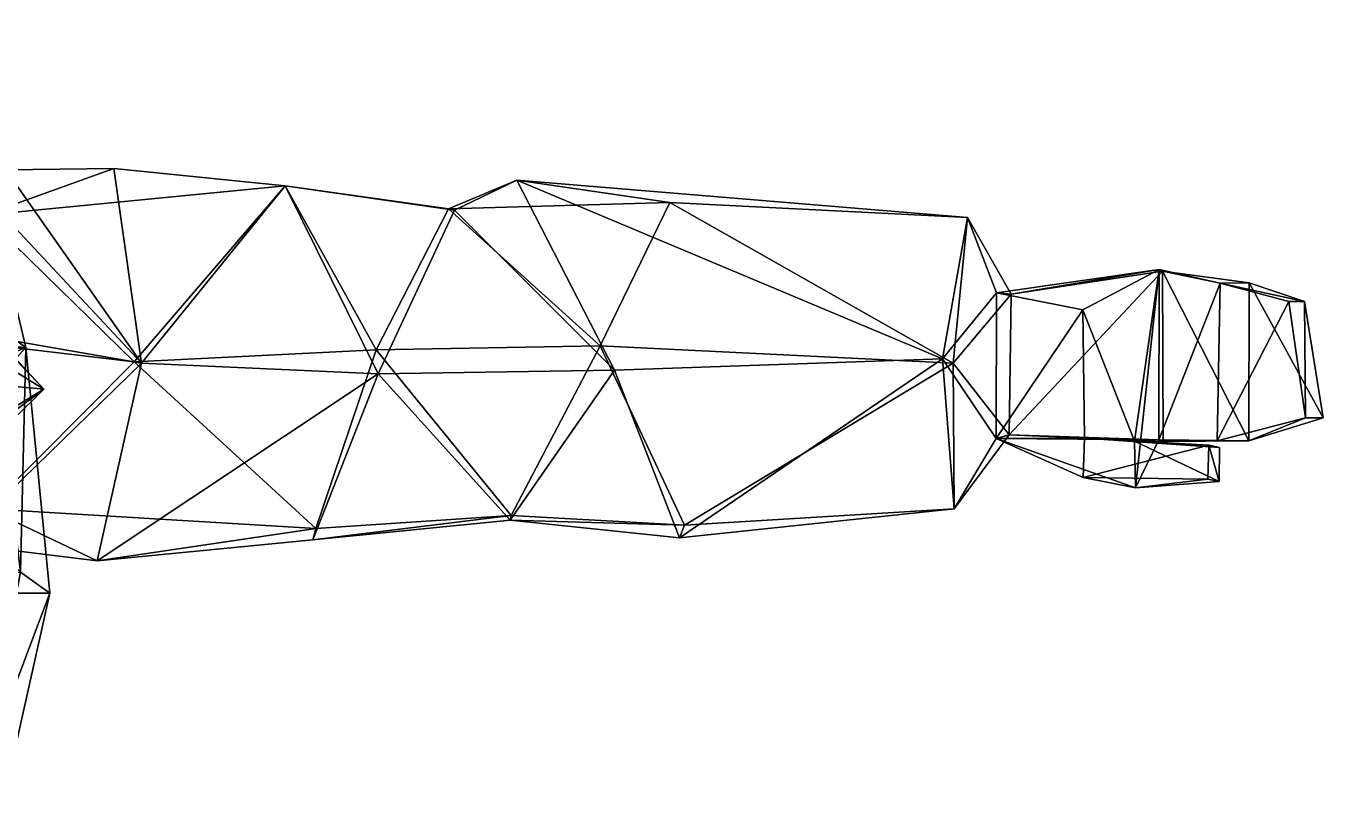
# Model space of a CAD drawing. Extents: x -36.6 to 36.2, y -8.9 to 11.8.
# Drawn here: x 10.26 to 36.19, y -8.85 to 6.36 of the extents above; entities that cross this region are included whole.
import ezdxf

# ---------------------------------------------------------------- set-up
doc = ezdxf.new("R2010")
doc.units = 0
doc.layers.add('SKIN02', color=7, linetype='CONTINUOUS')

msp = doc.modelspace()

# ---------------------------------------------------------------- meshes
at = {"layer": 'SKIN02', "color": 7}
mesh = msp.add_polyface(dxfattribs=at)
corners = [(8.818245, -0.571322, 28.37789), (3.979442, 5.302539, 34.1954), (7.489042, -0.521355, 36.865536), (6.251334, 3.574701, 57.590313), (7.901531, 4.620313, 52.943619), (6.626482, 5.799607, 51.455212), (7.901533, 0.432814, 49.793625), (6.953498, -0.082653, 47.039532), (6.746121, -0.196114, 44.406868), (4.902833, 5.578653, 47.619736), (8.128213, 0.195509, 40.31459), (5.637624, -4.028661, 44.548378), (9.258615, 0.282505, 32.15173), (6.492459, -4.481396, 39.424732), (4.251461, 4.919565, 44.243023), (5.475659, 5.627394, 39.079945), (6.482404, 6.360774, 32.525169), (9.4194, 2.576899, 58.118542), (15.442034, 3.163802, 54.676716), (12.017344, 3.514786, 54.161621), (12.567785, -0.377966, 51.610649), (9.855348, 3.483881, 53.819588), (8.865705, -3.979842, 53.518623), (7.833237, 0.191355, 58.458973), (9.496693, -0.005616, 58.451744), (12.421337, -0.351925, 58.439026), (9.499302, -3.291296, 56.701241), (6.293733, 3.630549, 17.674625), (5.367951, 2.61229, 23.039877), (8.996034, -0.728319, 22.66959), (8.83144, -0.728441, 19.263172), (6.357549, 3.69933, 11.33215), (10.618379, -0.898321, 11.315997), (4.357447, 4.528323, 27.895254), (9.438825, -0.170504, 8.741261), (7.029565, 2.359218, 9.167068), (6.485924, 2.720835, 0.27277), (9.622618, 2.579981, 0.275991), (10.257504, -0.065452, 0.251006), (5.592339, 0.296715, 0.241172), (9.638656, -0.322438, 4.957115), (7.69659, 1.679422, 4.75838), (5.917161, -0.51058, 5.277767), (7.198487, -2.9812, 8.880566), (4.903747, -0.384496, 8.461406)]
mesh.append_faces([[corners[k] for k in face] for face in [(0, 1, 2), (3, 4, 5), (5, 4, 6), (5, 6, 7), (7, 8, 9), (10, 8, 11), (12, 10, 13), (10, 14, 8), (12, 15, 10), (15, 12, 16), (17, 18, 19), (19, 18, 20), (21, 20, 4), (20, 6, 4), (22, 6, 20), (23, 24, 17), (25, 18, 17), (17, 19, 21), (19, 20, 21), (3, 17, 4), (17, 21, 4), (24, 23, 26), (3, 23, 17), (25, 24, 26), (24, 25, 17), (27, 28, 29), (27, 29, 30), (31, 27, 32), (27, 30, 32), (29, 33, 0), (33, 29, 28), (31, 32, 34), (31, 34, 35), (36, 37, 38), (39, 36, 38), (40, 38, 37), (37, 41, 40), (41, 37, 36), (42, 41, 36), (35, 34, 41), (41, 34, 40), (34, 43, 40), (41, 42, 44), (41, 44, 35)]])
mesh = msp.add_polyface(dxfattribs=at)
corners = [(19.942505, -3.514203, 52.66806), (19.958282, -3.422822, 57.495914), (15.995863, -3.911266, 53.634174), (16.056692, -3.68057, 56.594341), (29.079487, 2.534842, 55.039452), (20.075941, 3.278017, 54.362896), (23.132545, 2.834321, 56.430248), (18.71007, 2.708786, 55.451908), (18.828045, 2.681577, 53.602188), (15.442034, 3.163802, 54.676716), (28.793539, -0.376194, 57.577835), (21.740421, -0.033987, 58.049278), (17.260426, -0.109622, 58.121674), (28.580893, -0.288365, 52.399834), (22.02807, -0.51983, 52.244938), (17.29887, -0.59235, 51.99268), (29.957071, 0.998822, 56.36129), (29.659611, 1.028762, 53.880825), (29.656664, -1.882166, 53.535976), (28.814537, -3.287235, 54.973492), (12.567785, -0.377966, 51.610649), (12.421337, -0.351925, 58.439026), (29.912327, -1.812297, 56.384735), (23.427311, -3.612283, 56.869396), (23.327923, -3.870273, 53.363529), (11.68136, -4.329728, 53.798229)]
mesh.append_faces([[corners[k] for k in face] for face in [(0, 1, 2), (2, 1, 3), (4, 5, 6), (6, 5, 7), (5, 8, 7), (7, 8, 9), (10, 6, 11), (4, 6, 10), (6, 7, 11), (12, 1, 11), (7, 12, 11), (1, 12, 3), (7, 9, 12), (5, 4, 13), (14, 5, 13), (8, 5, 14), (8, 14, 15), (14, 0, 15), (9, 8, 15), (0, 2, 15), (10, 16, 4), (16, 17, 4), (18, 13, 17), (13, 4, 17), (13, 18, 19), (15, 20, 9), (12, 21, 3), (21, 12, 9), (22, 16, 10), (22, 19, 18), (10, 19, 22), (23, 24, 19), (13, 19, 24), (23, 0, 24), (1, 0, 23), (10, 23, 19), (11, 23, 10), (11, 1, 23), (14, 24, 0), (13, 24, 14), (20, 15, 25), (15, 2, 25), (3, 25, 2)]])
mesh = msp.add_polyface(dxfattribs=at)
corners = [(34.706123, -1.928916, 56.216686), (32.906425, -1.912609, 55.442112), (34.074577, -1.928906, 55.380653), (32.99136, -1.942368, 57.15173), (29.912327, -1.812297, 56.384735), (29.656664, -1.882166, 53.535976), (34.712769, 1.225122, 56.213806), (34.134087, 1.222094, 55.381592), (32.977249, 1.458997, 57.078163), (32.913189, 1.497224, 55.435196), (29.957071, 0.998822, 56.36129), (29.659611, 1.028762, 53.880825), (31.386496, 0.686516, 54.746395), (35.819294, 0.856872, 54.923084), (35.838993, -1.470131, 54.515785), (35.508354, 0.85461, 54.516479), (36.189407, -1.470139, 54.925251), (33.9081, -2.018894, 52.719936), (34.119789, -2.065181, 53.303783), (34.11071, -2.739262, 53.321758), (33.884991, -2.693007, 52.662281), (31.393393, -2.659895, 53.34169), (31.421684, -1.877041, 53.309364), (32.41766, -1.93568, 54.395828), (32.436947, -2.868228, 54.396851)]
mesh.append_faces([[corners[k] for k in face] for face in [(0, 1, 2), (3, 1, 0), (1, 3, 4), (5, 1, 4), (6, 7, 8), (7, 9, 8), (8, 9, 10), (9, 11, 10), (12, 11, 9), (13, 14, 15), (14, 13, 16), (8, 0, 6), (0, 8, 3), (3, 8, 4), (10, 4, 8), (7, 1, 9), (2, 1, 7), (17, 18, 19), (20, 17, 19), (20, 21, 17), (22, 17, 21), (17, 22, 18), (18, 22, 23), (18, 23, 19), (19, 23, 24), (24, 21, 20), (19, 24, 20), (21, 24, 5), (1, 5, 24), (9, 1, 24), (24, 23, 9), (21, 5, 22), (12, 22, 5), (12, 5, 11), (22, 12, 23), (12, 9, 23), (2, 14, 0), (16, 0, 14), (6, 13, 7), (15, 7, 13), (7, 15, 2), (14, 2, 15), (0, 16, 6), (13, 6, 16)]])
mesh = msp.add_polyface(dxfattribs=at)
corners = [(8.818245, -0.571322, 28.37789), (7.489042, -0.521355, 36.865536), (6.488418, -5.508529, 28.617361), (7.351524, -5.829679, 50.881115), (5.740994, -4.707651, 47.127033), (6.953498, -0.082653, 47.039532), (7.901533, 0.432814, 49.793625), (6.746121, -0.196114, 44.406868), (5.637624, -4.028661, 44.548378), (6.492459, -4.481396, 39.424732), (8.128213, 0.195509, 40.31459), (7.111009, -5.19619, 32.284405), (9.258615, 0.282505, 32.15173), (8.865705, -3.979842, 53.518623), (5.962565, -4.124373, 57.683975), (9.499302, -3.291296, 56.701241), (7.833237, 0.191355, 58.458973), (11.68136, -4.329728, 53.798229), (16.056692, -3.68057, 56.594341), (12.567785, -0.377966, 51.610649), (12.421337, -0.351925, 58.439026), (10.618379, -0.898321, 11.315997), (8.83144, -0.728441, 19.263172), (6.763914, -3.7702, 19.789612), (6.818043, -4.649692, 10.582722), (8.996034, -0.728319, 22.66959), (6.803882, -4.37826, 22.242233), (7.198487, -2.9812, 8.880566), (9.438825, -0.170504, 8.741261), (6.573171, -8.841599, 0.256985), (9.874526, -8.848297, 0.247077), (6.702275, -8.674089, 2.563735), (9.336952, -8.673602, 2.109825), (5.592339, 0.296715, 0.241172), (10.257504, -0.065452, 0.251006), (5.825783, -4.973697, 0.243146), (10.736699, -4.973678, 0.246307), (10.152778, -4.555574, 2.751583), (7.88194, -2.325783, 5.342794), (7.839699, -4.840457, 3.578651), (6.249405, -4.532296, 3.319077), (9.638656, -0.322438, 4.957115), (5.917161, -0.51058, 5.277767)]
mesh.append_faces([[corners[k] for k in face] for face in [(0, 1, 2), (3, 4, 5), (6, 3, 5), (4, 7, 5), (8, 9, 10), (9, 11, 12), (6, 13, 3), (14, 3, 13), (14, 13, 15), (15, 16, 14), (17, 18, 15), (17, 15, 13), (17, 13, 19), (20, 15, 18), (21, 22, 23), (23, 24, 21), (22, 25, 23), (0, 2, 25), (26, 25, 2), (26, 23, 25), (27, 21, 24), (21, 27, 28), (29, 30, 31), (30, 32, 31), (33, 34, 35), (34, 36, 35), (37, 38, 39), (31, 32, 39), (34, 37, 36), (30, 29, 35), (35, 36, 30), (32, 37, 39), (35, 29, 31), (40, 35, 31), (39, 40, 31), (38, 40, 39), (36, 37, 32), (32, 30, 36), (41, 38, 37), (41, 37, 34), (40, 38, 42), (38, 41, 27), (27, 42, 38)]])

doc.saveas('drawing.dxf')
